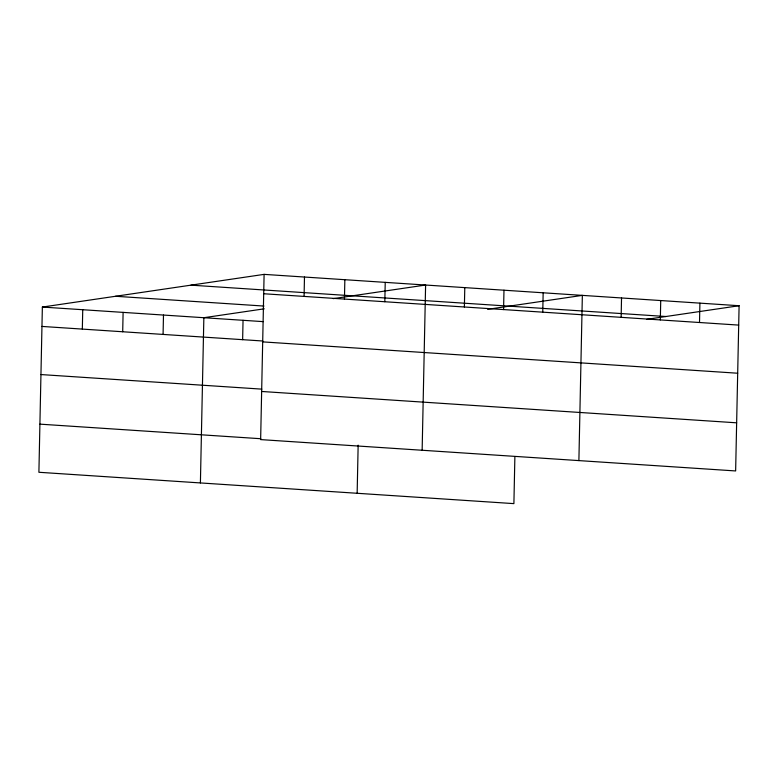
<?xml version="1.0" encoding="UTF-8"?>
<svg xmlns="http://www.w3.org/2000/svg" width="778" height="778" viewBox="0 0 778 778"><rect width="100%" height="100%" fill="white"/><g stroke="black" fill="none" stroke-linecap="round" stroke-linejoin="round"><path stroke-width="1.17" d="M264.102 274.371L260.64 439.599L735.638 470.943L739.1 305.725L264.102 274.371L42.362 307.057L38.9 472.275L513.898 503.629L514.88 456.696M82.332 329.094L82.74 309.722M122.7 331.759L123.109 312.386M163.079 334.423L163.487 315.051M200.403 482.934L203.855 317.716L264.257 308.817M242.639 339.675L243.047 320.303M304.072 296.408L304.48 277.036M344.45 299.073L344.849 279.701M357.151 493.281L358.152 445.152M384.818 301.738L385.227 282.365M422.143 450.258L425.605 285.03L333.276 298.635M464.378 306.989L464.787 287.617M503.57 309.576L503.979 290.204M542.762 312.163L543.161 292.791M578.89 460.595L582.352 295.377L487.631 309.333M621.136 317.336L621.534 297.964M660.318 319.923L660.726 300.551M699.51 322.51L699.908 303.138M646.781 319.33L739.1 305.725M190.931 285.156L665.929 316.51M263.693 293.744L738.692 325.097M115.533 296.272L263.975 306.065M42.362 307.057L263.236 321.635M41.954 326.429L262.828 341.007M262.692 341.882L737.69 373.226M40.942 374.558L261.816 389.136M261.651 391.47L736.649 422.814M39.911 424.146L260.786 438.724"/></g></svg>
